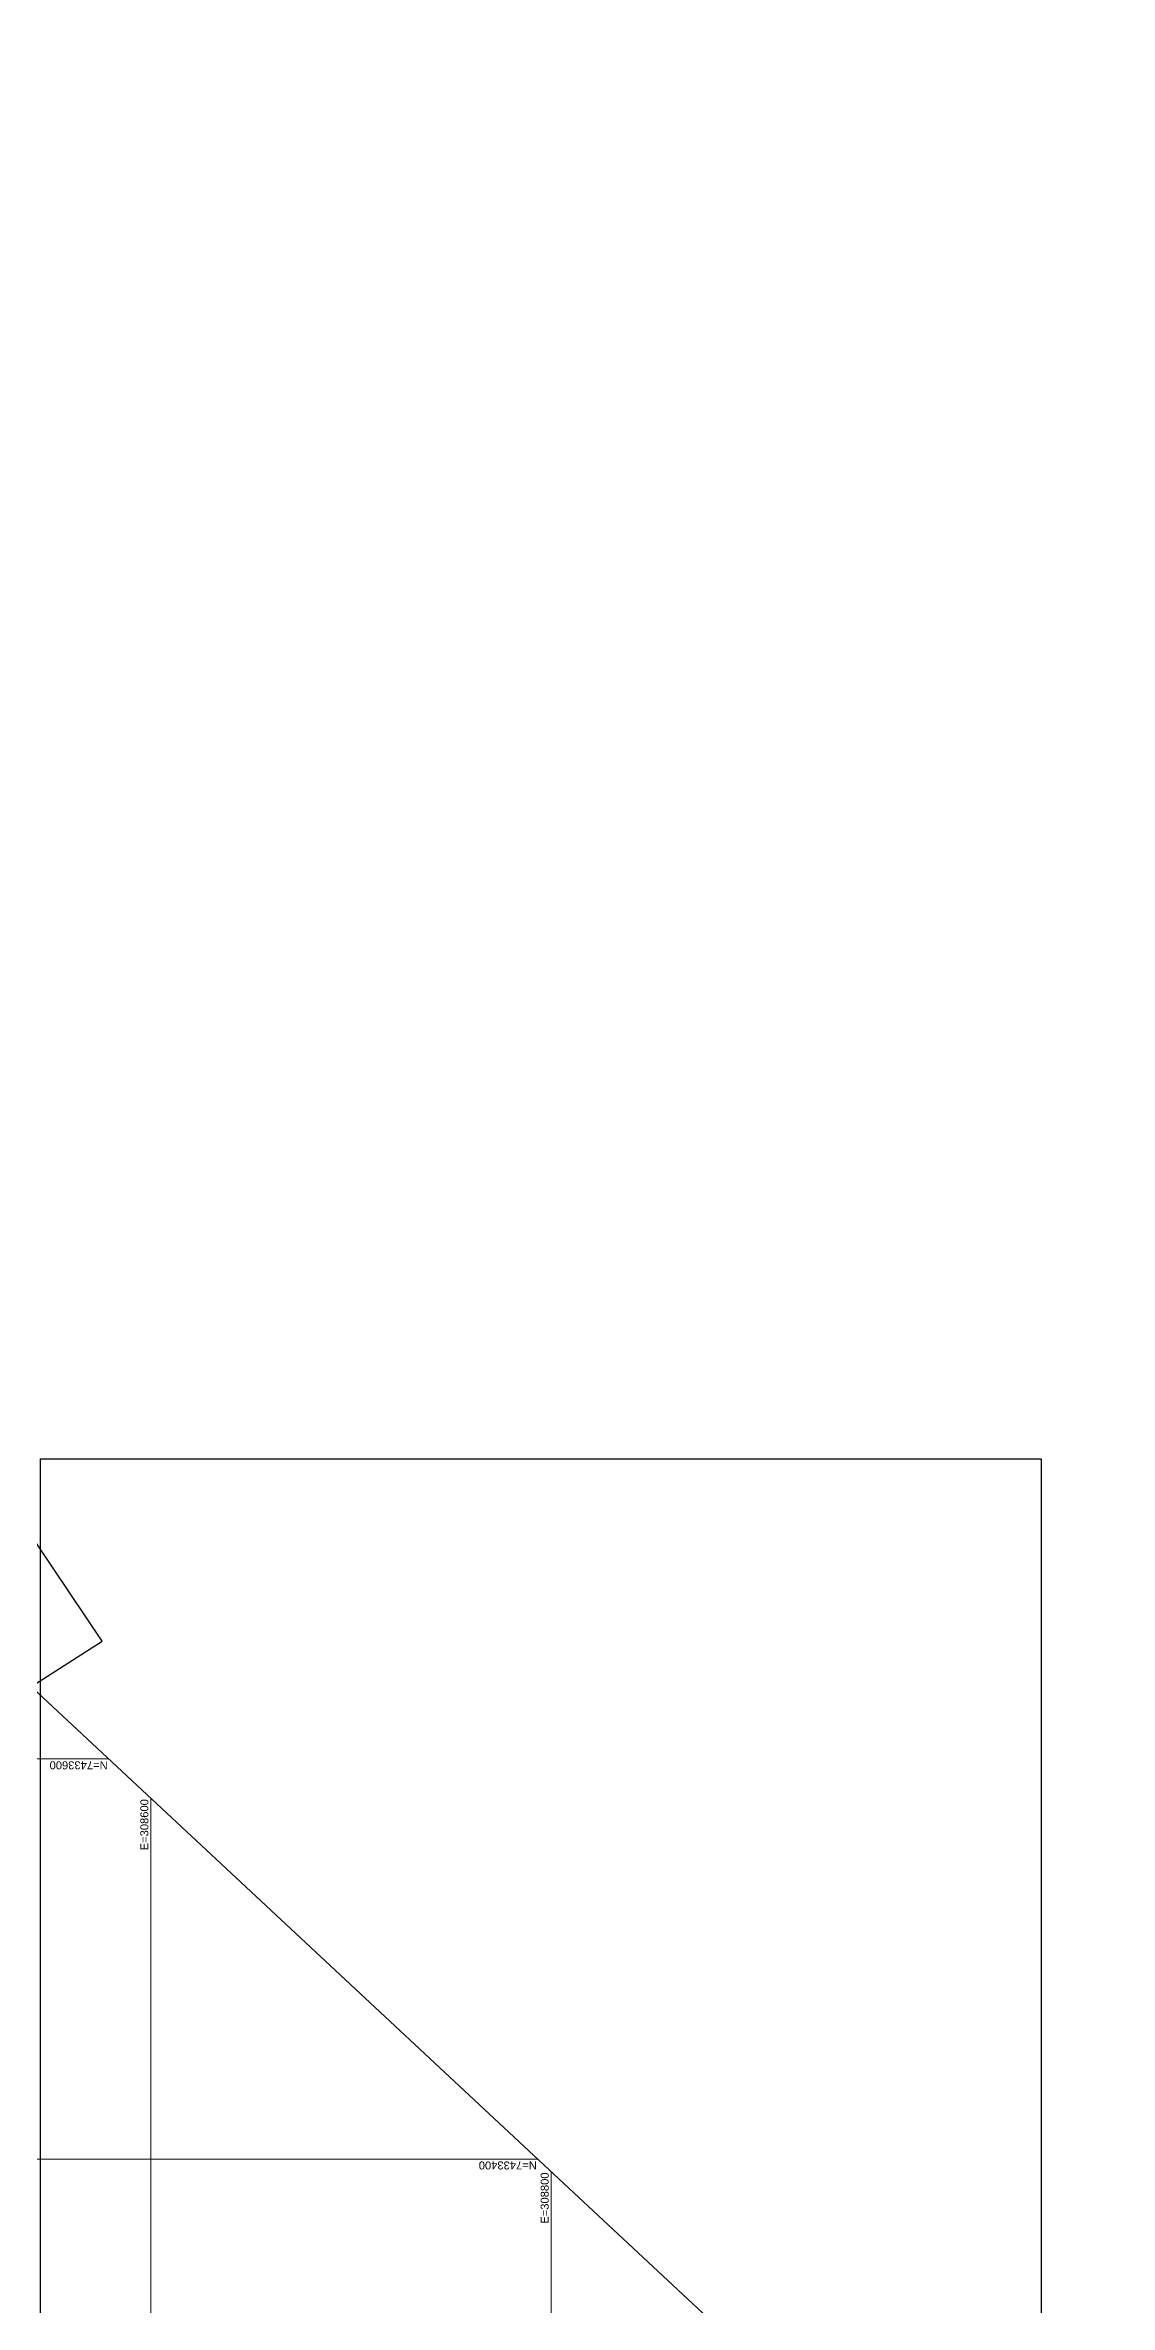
# Model space of a CAD drawing. Header units: metres. Extents: x 307545 to 341809, y 7387092 to 7434457.
# Drawn here: x 308547 to 309079, y 7433327 to 7434457 of the extents above; entities that cross this region are included whole.
import ezdxf
from ezdxf.enums import TextEntityAlignment as Align

# ---------------------------------------------------------------- set-up
doc = ezdxf.new("R2010")
doc.units = ezdxf.units.M
doc.header["$LTSCALE"] = 10
doc.layers.add('A-IMAGENS', color=255, linetype='Continuous')
doc.layers.add('F-SC-MALHA-TXT', color=8, linetype='Continuous')
doc.layers.add('A-VIEWPORTS', color=2, linetype='Continuous', plot=False)
doc.layers.add('F-VT-MALHA', color=8, linetype='Continuous', lineweight=0)
doc.styles.add('Arial', font='arial.ttf')
picture_1 = doc.add_image_def('image52.jpg', size_in_pixel=(5000, 5000))

# ---------------------------------------------------------------- blocks, each defined once
blk = doc.blocks.new('*U80')
at = {"layer": 'A-VIEWPORTS', "color": 2, "linetype": 'Continuous', "lineweight": -3}
blk.add_lwpolyline([(309044.3, 7432380.7), (308057.5, 7433301.3), (308449.1, 7433721), (309435.8, 7432800.4)], close=True, dxfattribs=at)

msp = doc.modelspace()

# ---------------------------------------------------------------- linework, layer by layer
at = {"layer": 'A-VIEWPORTS', "color": 2, "linetype": 'Continuous', "lineweight": -3}
msp.add_lwpolyline([(308040.3, 7434456.5), (307563.7, 7434136.7), (308092.2, 7433349.2), (308575.7, 7433658.8)], close=True, dxfattribs=at)
at = {"layer": 'F-VT-MALHA'}
for p, q in [((308483.9, 7433600), (308578.8, 7433600)), ((308600, 7432795.2), (308600, 7433580.2)), ((308171.5, 7433400), (308793.2, 7433400)), ((308800, 7432608.6), (308800, 7433393.6))]:
    msp.add_line(p, q, dxfattribs=at)

# ---------------------------------------------------------------- block references
at = {"layer": 'A-VIEWPORTS', "color": 2, "linetype": 'Continuous', "lineweight": -3}
msp.add_blockref('*U80', (0, 0), dxfattribs=at)

# ---------------------------------------------------------------- texts
at = {"layer": 'F-SC-MALHA-TXT', "style": 'Arial'}
for s, p in [('N=7433600', (308578.5, 7433600)), ('N=7433400', (308792.9, 7433400))]:
    msp.add_text(s, height=4, rotation=180, dxfattribs=at).set_placement(p, align=Align.BOTTOM_LEFT)
for s, p in [('E=308600', (308600, 7433579.9)), ('E=308800', (308800, 7433393.3))]:
    msp.add_text(s, height=4, rotation=90, dxfattribs=at).set_placement(p, align=Align.BOTTOM_RIGHT)

# ---------------------------------------------------------------- pictures from other files: only their frames are drawn
at = {"layer": 'A-IMAGENS', "transparency": 33554687}
image = msp.add_image(picture_1, insert=(308544.9, 7433250), size_in_units=(500, 500), dxfattribs=dict(at, brightness=90))
image.dxf.flags = 7

doc.saveas('drawing.dxf')
